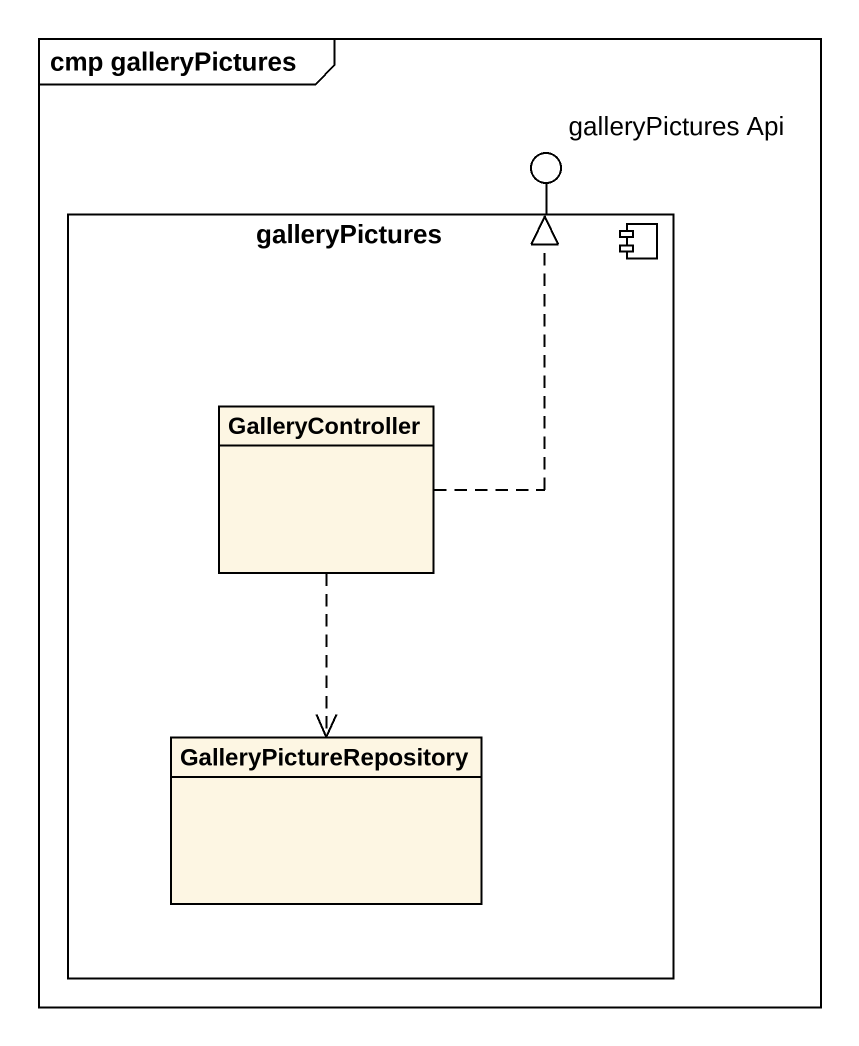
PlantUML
@startuml
mainframe cmp galleryPictures
allowmixing
hide circle
hide empty members
() "galleryPictures Api" as galleryPictures_Api
component galleryPictures {
  class GalleryController
  class GalleryPictureRepository
}
galleryPictures -up- galleryPictures_Api
GalleryController .up.|> galleryPictures_Api
GalleryController ..> GalleryPictureRepository
@enduml
